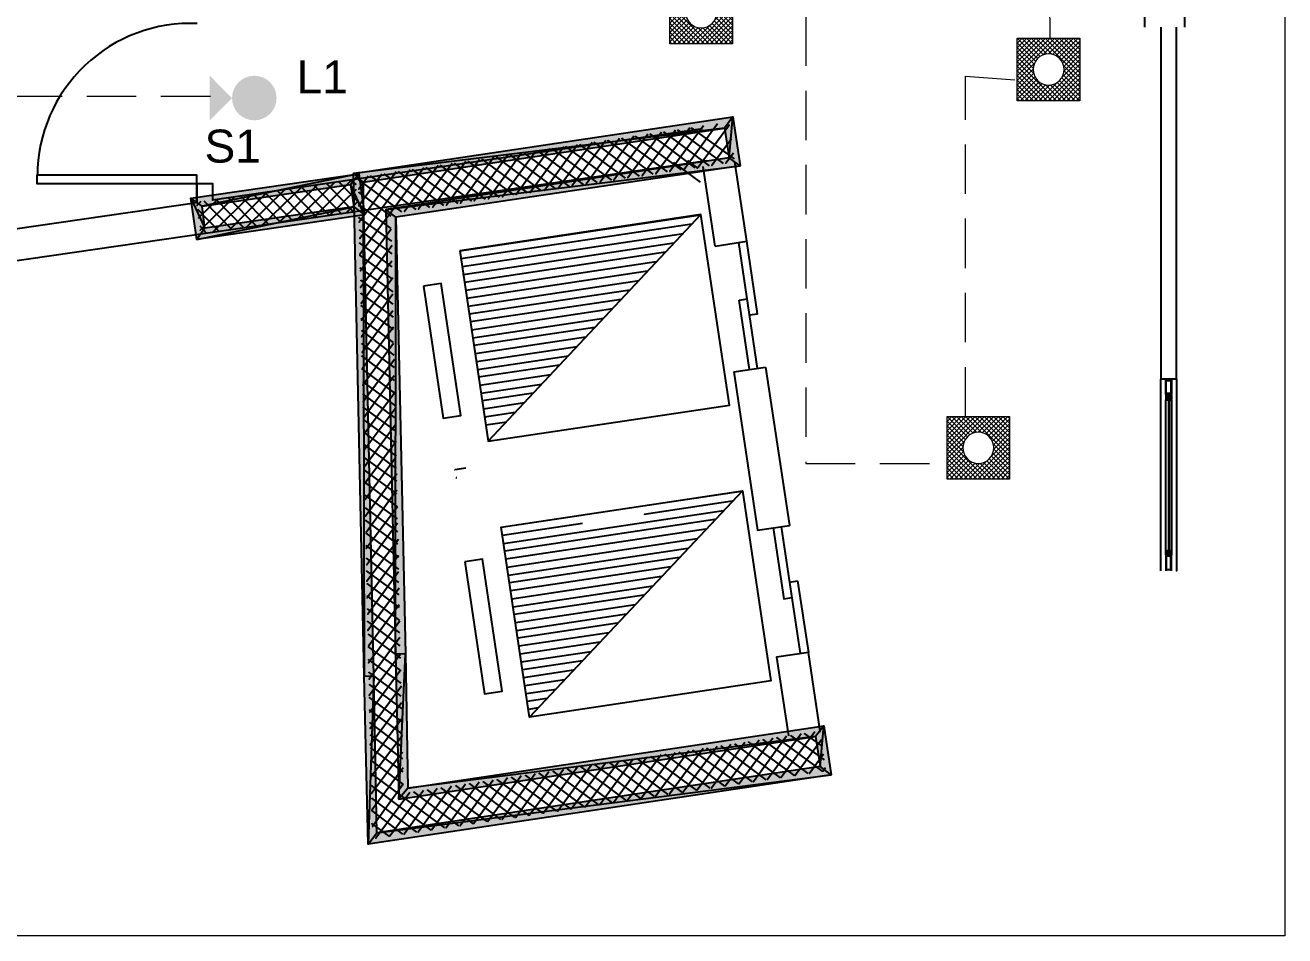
# Model space of a CAD drawing. Header units: inches. Extents: x 14 to 158, y 51 to 94.
# Drawn here: x 38.9 to 46.54, y 73.44 to 78.96 of the extents above; entities that cross this region are included whole.
import ezdxf

# ---------------------------------------------------------------- set-up
doc = ezdxf.new("R2010")
doc.units = ezdxf.units.IN
doc.header["$LTSCALE"] = 0.6
doc.header["$MEASUREMENT"] = 0
doc.linetypes.add('DASHED', pattern=[0.75, 0.5, -0.25])
doc.layers.get('0').update_dxf_attribs({"color": 253, "lineweight": 0})
for name, color, linetype, lineweight in [('LIGHT-1', 3, 'Continuous', 0), ('text', 3, 'Continuous', 0), ('text-table', 3, 'Continuous', 0), ('wiring1', 3, 'DASHED', 0)]:
    doc.layers.add(name, color=color, linetype=linetype, lineweight=lineweight)
doc.styles.get("Standard").update_dxf_attribs({"font": 'arial.ttf'})

# ---------------------------------------------------------------- blocks, each defined once
blk = doc.blocks.new('*X43')
at = {"color": 0}
for p, q in [((-40, 101.4), (198.6, 340)), ((-40, 129.7), (170.3, 340)), ((-40, 158), (142, 340)), ((-40, 186.3), (113.7, 340)), ((-40, 214.6), (85.4, 340)), ((-40, 242.8), (57.2, 340)), ((-40, 271.1), (28.9, 340)), ((-40, 299.4), (0.6, 340)), ((-40, 327.7), (-27.7, 340)), ((75.4, 207.4), (-40, 322.8)), ((89.2, 221.9), (-28.9, 340)), ((106.1, 233.3), (-0.6, 340)), ((126.5, 241.2), (27.7, 340)), ((151.8, 244.1), (56, 340)), ((188.2, 236.1), (84.3, 340)), ((340, 112.5), (112.5, 340)), ((128.5, 241.7), (226.9, 340)), ((340, 140.8), (140.8, 340)), ((158.9, 243.7), (255.1, 340)), ((340, 169.1), (169.1, 340)), ((182, 238.6), (283.4, 340)), ((340, 197.4), (197.4, 340)), ((200.9, 229.2), (311.7, 340)), ((216.6, 216.6), (340, 340)), ((340, 225.7), (225.7, 340)), ((229.2, 200.9), (340, 311.7)), ((340, 254), (254, 340)), ((340, 282.3), (282.3, 340)), ((340, 310.5), (310.5, 340)), ((340, 338.8), (338.8, 340)), ((64.7, 189.9), (-40, 294.6)), ((57.7, 168.6), (-40, 266.3)), ((56.2, 141.8), (-40, 238)), ((238.6, 182), (340, 283.4)), ((243.7, 158.9), (340, 255.1)), ((71.1, 98.6), (-40, 209.7)), ((181.4, -40), (-40, 181.4)), ((-40, 73.1), (58.3, 171.5)), ((153.1, -40), (-40, 153.1)), ((101.4, -40), (340, 198.6)), ((129.7, -40), (340, 170.3)), ((340, 84.3), (236.1, 188.2)), ((241.7, 128.5), (340, 226.9)), ((-40, 44.9), (56.3, 141.1)), ((124.9, -40), (-40, 124.9)), ((-40, 16.6), (61.4, 118)), ((-40, -11.7), (70.8, 99.1)), ((96.6, -40), (-40, 96.6)), ((-40, -40), (83.4, 83.4)), ((158, -40), (340, 142)), ((186.3, -40), (340, 113.7)), ((214.6, -40), (340, 85.4)), ((340, -28.9), (221.9, 89.2)), ((340, -0.6), (233.3, 106.1)), ((340, 27.7), (241.2, 126.5)), ((340, 56), (244.1, 151.8)), ((68.3, -40), (-40, 68.3)), ((40, -40), (-40, 40)), ((11.7, -40), (-40, 11.7)), ((-11.7, -40), (99.1, 70.8)), ((16.6, -40), (118, 61.4)), ((44.9, -40), (141.1, 56.3)), ((73.1, -40), (171.5, 58.3)), ((209.7, -40), (98.6, 71.1)), ((238, -40), (141.8, 56.2)), ((266.3, -40), (168.6, 57.7)), ((294.6, -40), (189.9, 64.7)), ((322.8, -40), (207.4, 75.4)), ((242.8, -40), (340, 57.2)), ((271.1, -40), (340, 28.9)), ((299.4, -40), (340, 0.6)), ((-16.6, -40), (-40, -16.6)), ((327.7, -40), (340, -27.7))]:
    blk.add_line(p, q, dxfattribs=at)
blk = doc.blocks.new('LIGRAN')
at = {"layer": 'LIGHT-1', "color": 6}
blk.add_lwpolyline([(-0.19, -0.19), (0.19, -0.19), (0.19, 0.19), (-0.19, 0.19)], close=True, dxfattribs=at)
blk.add_circle((0, 0), 0.0942, dxfattribs=at)
at = {"layer": 'LIGHT-1', "color": 6, "xscale": 0.001, "yscale": 0.001, "zscale": 0.001}
blk.add_blockref('*X43', (-0.15, -0.15), dxfattribs=at)

msp = doc.modelspace()

# ---------------------------------------------------------------- hatches: boundary and pattern name
h = msp.add_hatch(color=256)
h.paths.add_polyline_path([(43.7915, 74.412), (43.7239, 74.4633), (43.747, 74.7094)])
h.paths.add_polyline_path([(43.7239, 74.4633), (43.747, 74.7094), (43.6967, 74.6447)])
h.paths.add_polyline_path([(43.747, 74.7094), (43.6967, 74.6447), (41.2225, 74.3313)])
h.paths.add_polyline_path([(43.6967, 74.6447), (41.2225, 74.3313), (41.1681, 74.2659)])
h.paths.add_polyline_path([(41.2225, 74.3313), (41.1681, 74.2659), (41.2078, 75.1462)])
h.paths.add_polyline_path([(41.1681, 74.2659), (41.2078, 75.1462), (41.1481, 75.1442)])
h.paths.add_polyline_path([(41.2078, 75.1462), (41.1481, 75.1442), (41.1501, 77.794)])
h.paths.add_polyline_path([(41.1481, 75.1442), (41.1501, 77.794), (41.0899, 77.8421)])
h.paths.add_polyline_path([(41.1501, 77.794), (41.0899, 77.8421), (43.2381, 78.1067)])
h.paths.add_polyline_path([(41.0899, 77.8421), (43.2381, 78.1067), (43.1711, 78.1539)])
h.paths.add_polyline_path([(43.2381, 78.1067), (43.1711, 78.1539), (43.1936, 78.404)])
h.paths.add_polyline_path([(43.1711, 78.1539), (43.1936, 78.404), (43.144, 78.3353)])
h.paths.add_polyline_path([(43.1936, 78.404), (43.144, 78.3353), (40.8928, 78.0594)])
h.paths.add_polyline_path([(43.144, 78.3353), (40.8928, 78.0594), (40.9509, 78.0068)])
h.paths.add_polyline_path([(40.8928, 78.0594), (40.9509, 78.0068), (40.9573, 75.0125)])
h.paths.add_polyline_path([(40.9509, 78.0068), (40.9573, 75.0125), (41.0174, 75.0117)])
h.paths.add_polyline_path([(40.9573, 75.0125), (41.0174, 75.0117), (40.982, 73.9912)])
h.paths.add_polyline_path([(41.0174, 75.0117), (40.982, 73.9912), (41.0357, 74.0606)])
h.paths.add_polyline_path([(40.982, 73.9912), (41.0357, 74.0606), (43.7915, 74.412)])
h.paths.add_polyline_path([(41.0357, 74.0606), (43.7915, 74.412), (43.7239, 74.4633)])
h = msp.add_hatch(color=256)
h.paths.add_polyline_path([(40.8956, 77.8569), (40.959, 77.8087), (40.8749, 77.9921)])
h.paths.add_polyline_path([(40.959, 77.8087), (40.8749, 77.9921), (40.9245, 78.0583)])
h.paths.add_polyline_path([(40.8749, 77.9921), (40.9245, 78.0583), (39.9743, 77.8611)])
h.paths.add_polyline_path([(40.9245, 78.0583), (39.9743, 77.8611), (39.9068, 77.9107)])
h.paths.add_polyline_path([(39.9743, 77.8611), (39.9068, 77.9107), (39.9923, 77.7273)])
h.paths.add_polyline_path([(39.9068, 77.9107), (39.9923, 77.7273), (39.9426, 77.6597)])
h.paths.add_polyline_path([(39.9923, 77.7273), (39.9426, 77.6597), (40.8956, 77.8569)])
h.paths.add_polyline_path([(39.9426, 77.6597), (40.8956, 77.8569), (40.959, 77.8087)])
at = {"layer": 'text-table'}
h = msp.add_hatch(color=256, dxfattribs=at)
h.paths.add_polyline_path([(40.4267, 78.5171, -1), (40.1563, 78.5171, -1)])
h.paths.add_polyline_path([(40.0211, 78.6523), (40.1563, 78.5171), (40.0211, 78.3819)])

# ---------------------------------------------------------------- linework, layer by layer
msp.add_lwpolyline([(14.0232, 93.0265), (46.5426, 93.0265), (46.5426, 73.4364), (14.0232, 73.4364)], close=True)
at = {"linetype": 'Continuous', "lineweight": -2}
for points in [[(45.9361, 78.9478), (45.9361, 82.9223), (45.692, 82.9223), (45.692, 78.9478)], [(45.7913, 78.9478), (45.7913, 76.8116), (45.7913, 76.8116)], [(45.8864, 76.8116), (45.8864, 78.9478), (45.8864, 78.9478)], [(43.0111, 78.33), (40.0378, 77.8969), (40.0378, 77.8969)], [(42.846, 78.3227), (42.6449, 78.0458), (42.6449, 78.0458)], [(42.9333, 78.3358), (42.7281, 78.0582), (42.7281, 78.0582)], [(43.0165, 78.3482), (42.8126, 78.0709), (42.8126, 78.0709)], [(43.1372, 78.1195), (42.8597, 78.3247), (42.8597, 78.3247)], [(43.1011, 78.3609), (42.8999, 78.084), (42.8999, 78.084)], [(43.2041, 78.1476), (42.9429, 78.3372), (42.9429, 78.3372)], [(43.1733, 78.3536), (42.9831, 78.0964), (42.9831, 78.0964)], [(42.34, 78.2469), (42.1348, 77.9694), (42.1348, 77.9694)], [(42.4232, 78.2594), (42.218, 77.9818), (42.218, 77.9818)], [(42.5064, 78.2718), (42.3053, 77.9949), (42.3053, 77.9949)], [(42.6271, 78.0431), (42.3537, 78.249), (42.3537, 78.249)], [(42.5937, 78.2849), (42.3898, 78.0076), (42.3898, 78.0076)], [(42.7103, 78.0556), (42.4369, 78.2614), (42.4369, 78.2614)], [(42.6783, 78.2976), (42.473, 78.02), (42.473, 78.02)], [(42.7976, 78.0686), (42.5214, 78.2741), (42.5214, 78.2741)], [(42.7615, 78.31), (42.5576, 78.0327), (42.5576, 78.0327)], [(42.8822, 78.0813), (42.6046, 78.2866), (42.6046, 78.2866)], [(42.9654, 78.0938), (42.6919, 78.2996), (42.6919, 78.2996)], [(43.0527, 78.1068), (42.7765, 78.3123), (42.7765, 78.3123)], [(43.1857, 78.2704), (43.0663, 78.1089), (43.0663, 78.1089)], [(41.83, 78.1705), (41.6247, 77.893), (41.6247, 77.893)], [(41.9131, 78.183), (41.712, 77.906), (41.712, 77.906)], [(42.0004, 78.1961), (41.7966, 77.9187), (41.7966, 77.9187)], [(42.1212, 77.9673), (41.8436, 78.1726), (41.8436, 78.1726)], [(42.085, 78.2087), (41.8797, 77.9312), (41.8797, 77.9312)], [(42.2043, 77.9798), (41.9282, 78.1852), (41.9282, 78.1852)], [(42.1682, 78.2212), (41.9643, 77.9438), (41.9643, 77.9438)], [(42.2889, 77.9924), (42.0113, 78.1977), (42.0113, 78.1977)], [(42.2528, 78.2338), (42.0516, 77.9569), (42.0516, 77.9569)], [(42.3721, 78.0049), (42.0986, 78.2108), (42.0986, 78.2108)], [(42.4594, 78.018), (42.1818, 78.2232), (42.1818, 78.2232)], [(42.5426, 78.0304), (42.2664, 78.2359), (42.2664, 78.2359)], [(43.1988, 78.1831), (43.1509, 78.1215), (43.1509, 78.1215)], [(43.0359, 78.1369), (38.3608, 77.4584), (38.3608, 77.4584)], [(41.3199, 78.0941), (40.9314, 77.5688), (40.9314, 77.5688)], [(41.4072, 78.1072), (41.2019, 77.8296), (41.2019, 77.8296)], [(41.4917, 78.1199), (41.2865, 77.8423), (41.2865, 77.8423)], [(41.6111, 77.8909), (41.3335, 78.0962), (41.3335, 78.0962)], [(41.5749, 78.1323), (41.3738, 77.8554), (41.3738, 77.8554)], [(41.6943, 77.9034), (41.4208, 78.1092), (41.4208, 78.1092)], [(41.6581, 78.1448), (41.457, 77.8678), (41.457, 77.8678)], [(41.7788, 77.916), (41.5054, 78.1219), (41.5054, 78.1219)], [(41.7454, 78.1579), (41.5415, 77.8805), (41.5415, 77.8805)], [(41.8661, 77.9291), (41.5886, 78.1344), (41.5886, 78.1344)], [(41.9493, 77.9416), (41.6731, 78.147), (41.6731, 78.147)], [(42.0339, 77.9542), (41.7604, 78.1601), (41.7604, 78.1601)], [(42.9971, 78.0074), (42.8358, 78.1254), (42.8358, 78.1254)], [(42.9846, 78.0905), (42.9204, 78.1381), (42.9204, 78.1381)], [(43.0866, 77.6197), (43.0145, 78.1011), (43.0145, 78.1011)], [(43.2789, 77.6485), (43.2068, 78.1299), (43.2068, 78.1299)], [(40.8818, 78.0197), (40.6487, 77.7908), (40.6487, 77.7908)], [(40.8776, 78.0197), (40.9066, 77.9921), (40.9066, 77.9921)], [(41.1855, 77.8272), (40.9233, 78.0236), (40.9233, 78.0236)], [(40.9816, 78.0435), (40.9252, 77.9639), (40.9252, 77.9639)], [(41.0648, 78.0559), (40.9263, 77.8637), (40.9263, 77.8637)], [(41.1521, 78.069), (40.9272, 77.7648), (40.9272, 77.7648)], [(41.2367, 78.0817), (40.931, 77.665), (40.931, 77.665)], [(41.2728, 77.8403), (40.9953, 78.0455), (40.9953, 78.0455)], [(41.356, 77.8527), (41.0785, 78.058), (41.0785, 78.058)], [(41.4406, 77.8654), (41.1658, 78.071), (41.1658, 78.071)], [(41.5279, 77.8785), (41.2503, 78.0837), (41.2503, 78.0837)], [(39.9426, 77.8818), (39.9426, 77.999), (40.0378, 77.999), (40.0378, 77.8969)], [(39.9426, 77.999), (39.9426, 77.8818), (39.9426, 77.8818)], [(40.0378, 77.999), (40.0378, 77.8997), (40.0378, 77.8997)], [(40.3729, 77.9493), (40.1398, 77.7163), (40.1398, 77.7163)], [(40.4763, 77.9631), (40.2433, 77.7342), (40.2433, 77.7342)], [(40.5784, 77.9769), (40.3412, 77.748), (40.3412, 77.748)], [(40.355, 77.9452), (40.5246, 77.7728), (40.5246, 77.7728)], [(40.4294, 77.9562), (40.5991, 77.7839), (40.5991, 77.7839)], [(40.6763, 77.9921), (40.4432, 77.7618), (40.4432, 77.7618)], [(40.5039, 77.9673), (40.6735, 77.7935), (40.6735, 77.7935)], [(40.7797, 78.0059), (40.5467, 77.777), (40.5467, 77.777)], [(40.5784, 77.9769), (40.748, 77.8045), (40.748, 77.8045)], [(40.6529, 77.988), (40.8211, 77.8156), (40.8211, 77.8156)], [(40.7301, 77.999), (40.8956, 77.8252), (40.8956, 77.8252)], [(40.9094, 77.9631), (40.748, 77.8045), (40.748, 77.8045)], [(40.8045, 78.0086), (40.9204, 77.8887), (40.9204, 77.8887)], [(41.1212, 77.8008), (40.9252, 77.9458), (40.9252, 77.9458)], [(39.9426, 77.8818), (38.0009, 77.6004), (38.0009, 77.6004)], [(39.9675, 77.8887), (39.9426, 77.8652), (39.9426, 77.8652)], [(40.0695, 77.9038), (39.9537, 77.7908), (39.9537, 77.7908)], [(40.1716, 77.9176), (39.9633, 77.7163), (39.9633, 77.7163)], [(39.9854, 77.8928), (40.155, 77.7204), (40.155, 77.7204)], [(40.275, 77.9314), (40.0378, 77.7025), (40.0378, 77.7025)], [(40.0585, 77.9038), (40.2281, 77.7301), (40.2281, 77.7301)], [(40.1329, 77.9135), (40.3026, 77.7411), (40.3026, 77.7411)], [(40.2074, 77.9245), (40.377, 77.7521), (40.377, 77.7521)], [(40.2819, 77.9356), (40.4515, 77.7618), (40.4515, 77.7618)], [(40.9204, 77.8887), (40.8501, 77.8225), (40.8501, 77.8225)], [(41.1213, 77.7255), (40.9253, 77.8705), (40.9253, 77.8705)], [(39.9468, 77.8432), (40.0764, 77.7094), (40.0764, 77.7094)], [(41.1259, 77.6481), (40.9258, 77.7925), (40.9258, 77.7925)], [(42.9985, 77.8073), (41.5378, 77.5885), (41.5378, 77.5885)], [(43.0008, 77.8104), (41.7104, 76.4361), (41.7104, 76.4361)], [(39.9606, 77.7411), (40.0019, 77.6984), (40.0019, 77.6984)], [(41.1274, 77.5731), (40.93, 77.7178), (40.93, 77.7178)], [(41.1219, 77.7214), (40.9352, 77.469), (40.9352, 77.469)], [(42.9455, 77.7519), (41.5448, 77.5421), (41.5448, 77.5421)], [(41.1281, 77.4937), (40.9305, 77.6398), (40.9305, 77.6398)], [(42.8942, 77.694), (41.5521, 77.493), (41.5521, 77.493)], [(42.8372, 77.6367), (41.5593, 77.4453), (41.5593, 77.4453)], [(43.0866, 77.6197), (43.2789, 77.6485), (43.2789, 77.6485)], [(43.3442, 76.8774), (43.2298, 77.6411), (43.2298, 77.6411)], [(43.3447, 77.2093), (43.2789, 77.6485), (43.2789, 77.6485)], [(41.128, 77.4198), (40.932, 77.5647), (40.932, 77.5647)], [(41.1269, 77.6232), (40.9363, 77.3687), (40.9363, 77.3687)], [(42.7855, 77.5816), (41.5662, 77.3989), (41.5662, 77.3989)], [(41.1329, 77.341), (40.9326, 77.4867), (40.9326, 77.4867)], [(41.1259, 77.5268), (40.9399, 77.2703), (40.9399, 77.2703)], [(42.7301, 77.5231), (41.5736, 77.3498), (41.5736, 77.3498)], [(41.1328, 77.2671), (40.9368, 77.412), (40.9368, 77.412)], [(41.1311, 77.4272), (40.9409, 77.17), (40.9409, 77.17)], [(42.6773, 77.4663), (41.5807, 77.3021), (41.5807, 77.3021)], [(42.626, 77.4085), (41.5881, 77.253), (41.5881, 77.253)], [(41.1349, 77.1879), (40.9373, 77.334), (40.9373, 77.334)], [(42.5702, 77.3527), (41.595, 77.2066), (41.595, 77.2066)], [(41.1348, 77.114), (40.9388, 77.2589), (40.9388, 77.2589)], [(41.1308, 77.3268), (40.942, 77.0698), (40.942, 77.0698)], [(42.5173, 77.296), (41.6022, 77.1589), (41.6022, 77.1589)], [(43.232, 77.2914), (43.2811, 77.2988), (43.2811, 77.2988)], [(43.2951, 76.87), (43.232, 77.2914), (43.232, 77.2914)], [(41.1355, 77.0346), (40.9393, 77.1809), (40.9393, 77.1809)], [(41.1319, 77.2265), (40.9452, 76.974), (40.9452, 76.974)], [(42.466, 77.2381), (41.6095, 77.1098), (41.6095, 77.1098)], [(42.4107, 77.1796), (41.6169, 77.0607), (41.6169, 77.0607)], [(43.2956, 77.202), (43.3447, 77.2093), (43.3447, 77.2093)], [(41.1401, 76.9572), (40.9435, 77.1063), (40.9435, 77.1063)], [(41.1368, 77.1282), (40.9461, 76.8752), (40.9461, 76.8752)], [(42.3574, 77.1256), (41.6236, 77.0157), (41.6236, 77.0157)], [(41.1416, 76.8821), (40.944, 77.0283), (40.944, 77.0283)], [(41.1365, 77.0278), (40.9499, 76.7753), (40.9499, 76.7753)], [(42.302, 77.0671), (41.631, 76.9666), (41.631, 76.9666)], [(41.1422, 76.8041), (40.9442, 76.953), (40.9442, 76.953)], [(42.2493, 77.009), (41.6383, 76.9175), (41.6383, 76.9175)], [(42.1981, 76.9511), (41.6457, 76.8684), (41.6457, 76.8684)], [(41.1423, 76.7289), (40.9461, 76.8752), (40.9461, 76.8752)], [(41.1411, 76.9323), (40.9509, 76.6751), (40.9509, 76.6751)], [(42.1421, 76.8967), (41.6524, 76.8234), (41.6524, 76.8234)], [(43.201, 76.8559), (43.3933, 76.8847), (43.3933, 76.8847)], [(43.3933, 76.8847), (43.5371, 75.9246), (43.5371, 75.9246)], [(41.1469, 76.6515), (40.9509, 76.7964), (40.9509, 76.7964)], [(41.1408, 76.8318), (40.9547, 76.5753), (40.9547, 76.5753)], [(42.0894, 76.8386), (41.6598, 76.7743), (41.6598, 76.7743)], [(43.201, 76.8559), (43.3448, 75.8958), (43.3448, 75.8958)], [(45.7913, 75.6504), (45.7913, 76.8116), (45.7913, 76.8116)], [(45.8864, 76.8116), (45.7913, 76.8116), (45.7913, 76.8116)], [(45.8547, 76.8116), (45.8547, 76.7192), (45.8202, 76.7192), (45.8202, 76.8116)], [(45.8202, 76.8116), (45.8547, 76.8116), (45.8547, 76.8116)], [(45.8864, 76.8116), (45.8864, 75.6504), (45.8864, 75.6504)], [(41.147, 76.5762), (40.951, 76.7211), (40.951, 76.7211)], [(41.1458, 76.7336), (40.9556, 76.4764), (40.9556, 76.4764)], [(42.034, 76.7801), (41.6671, 76.7252), (41.6671, 76.7252)], [(41.9821, 76.7264), (41.6739, 76.6802), (41.6739, 76.6802)], [(45.8368, 76.7192), (45.8368, 75.7456), (45.8368, 75.7456)], [(45.8409, 76.7192), (45.8409, 75.7456), (45.8409, 75.7456)], [(41.1489, 76.4984), (40.9515, 76.6431), (40.9515, 76.6431)], [(41.9295, 76.6683), (41.6812, 76.6311), (41.6812, 76.6311)], [(45.8202, 75.7732), (45.8202, 76.6875), (45.8202, 76.6875)], [(45.8547, 76.6875), (45.8547, 75.7732), (45.8547, 75.7732)], [(41.149, 76.4231), (40.953, 76.568), (40.953, 76.568)], [(41.1455, 76.6331), (40.9588, 76.3806), (40.9588, 76.3806)], [(41.8741, 76.6098), (41.6886, 76.582), (41.6886, 76.582)], [(41.1536, 76.3457), (40.9563, 76.4904), (40.9563, 76.4904)], [(41.1465, 76.5329), (40.9598, 76.2804), (40.9598, 76.2804)], [(41.8228, 76.5519), (41.6959, 76.5329), (41.6959, 76.5329)], [(41.1538, 76.2704), (40.9577, 76.4154), (40.9577, 76.4154)], [(41.1515, 76.4346), (40.9609, 76.1802), (40.9609, 76.1802)], [(41.1557, 76.1926), (40.9583, 76.3373), (40.9583, 76.3373)], [(41.1508, 76.3369), (40.9645, 76.0817), (40.9645, 76.0817)], [(41.1558, 76.1173), (40.9584, 76.2621), (40.9584, 76.2621)], [(41.5752, 76.273), (41.5083, 76.263), (41.5083, 76.263)], [(41.1606, 76.0386), (40.963, 76.1847), (40.963, 76.1847)], [(41.1557, 76.2386), (40.9656, 75.9815), (40.9656, 75.9815)], [(41.5198, 76.2145), (41.5157, 76.2139), (41.5157, 76.2139)], [(41.1605, 75.9646), (40.9645, 76.1096), (40.9645, 76.1096)], [(41.1554, 76.1382), (40.9694, 75.8816), (40.9694, 75.8816)], [(43.2519, 76.1342), (41.9611, 74.7626), (41.7885, 75.9151), (43.2519, 76.1342), (43.4245, 74.9818), (41.9611, 74.7626)], [(43.2455, 76.1305), (42.6481, 76.041), (42.6481, 76.041)], [(41.1612, 75.8853), (40.965, 76.0316), (40.965, 76.0316)], [(41.1606, 76.0386), (40.9698, 75.7855), (40.9698, 75.7855)], [(43.1901, 76.072), (42.6555, 75.9919), (42.6555, 75.9919)], [(41.1625, 75.8116), (40.9651, 75.9563), (40.9651, 75.9563)], [(42.2744, 75.9851), (41.7889, 75.9123), (41.7889, 75.9123)], [(43.1374, 76.0139), (41.8036, 75.8141), (41.8036, 75.8141)], [(43.0855, 75.9601), (41.8103, 75.7691), (41.8103, 75.7691)], [(41.1674, 75.7328), (40.9698, 75.8789), (40.9698, 75.8789)], [(41.1601, 75.9395), (40.9736, 75.6856), (40.9736, 75.6856)], [(42.2818, 75.936), (41.7962, 75.8632), (41.7962, 75.8632)], [(43.0302, 75.9016), (41.8177, 75.72), (41.8177, 75.72)], [(43.3448, 75.8958), (43.5371, 75.9246), (43.5371, 75.9246)], [(43.4389, 75.9099), (43.5032, 75.4802), (43.5032, 75.4802)], [(43.488, 75.9172), (43.6032, 75.148), (43.6032, 75.148)], [(41.1673, 75.6589), (40.9699, 75.8036), (40.9699, 75.8036)], [(41.1653, 75.8398), (40.9745, 75.5868), (40.9745, 75.5868)], [(42.9775, 75.8435), (41.825, 75.6709), (41.825, 75.6709)], [(41.168, 75.5795), (40.9718, 75.7258), (40.9718, 75.7258)], [(41.1657, 75.7437), (40.9755, 75.4865), (40.9755, 75.4865)], [(42.9221, 75.785), (41.8324, 75.6218), (41.8324, 75.6218)], [(42.8702, 75.7313), (41.8391, 75.5768), (41.8391, 75.5768)], [(45.8547, 75.6504), (45.8547, 75.7456), (45.8202, 75.7456), (45.8202, 75.6504)], [(41.1695, 75.5044), (40.9719, 75.6505), (40.9719, 75.6505)], [(42.8176, 75.6732), (41.8465, 75.5277), (41.8465, 75.5277)], [(41.1727, 75.4268), (40.9765, 75.5731), (40.9765, 75.5731)], [(41.1654, 75.6433), (40.9793, 75.3867), (40.9793, 75.3867)], [(42.7622, 75.6147), (41.8538, 75.4786), (41.8538, 75.4786)], [(43.5382, 75.5817), (43.5873, 75.5891), (43.5873, 75.5891)], [(43.5873, 75.5891), (43.6523, 75.1553), (43.6523, 75.1553)], [(41.1746, 75.349), (40.9766, 75.4978), (40.9766, 75.4978)], [(41.1704, 75.545), (40.9802, 75.2878), (40.9802, 75.2878)], [(42.7109, 75.5568), (41.8612, 75.4295), (41.8612, 75.4295)], [(42.6535, 75.5022), (41.8679, 75.3845), (41.8679, 75.3845)], [(41.1748, 75.2737), (40.9787, 75.4187), (40.9787, 75.4187)], [(41.1701, 75.4445), (40.9834, 75.1921), (40.9834, 75.1921)], [(42.6022, 75.4443), (41.8753, 75.3354), (41.8753, 75.3354)], [(43.5032, 75.4802), (43.5523, 75.4876), (43.5523, 75.4876)], [(41.1753, 75.1957), (40.9787, 75.3448), (40.9787, 75.3448)], [(41.1752, 75.3449), (40.9845, 75.0918), (40.9845, 75.0918)], [(42.5496, 75.3862), (41.8826, 75.2863), (41.8826, 75.2863)], [(41.1795, 75.121), (40.9835, 75.266), (40.9835, 75.266)], [(42.4936, 75.3318), (41.8894, 75.2413), (41.8894, 75.2413)], [(42.4423, 75.2739), (41.8967, 75.1922), (41.8967, 75.1922)], [(41.1814, 75.0432), (40.984, 75.188), (40.984, 75.188)], [(41.1747, 75.2458), (40.9883, 74.992), (40.9883, 74.992)], [(42.3894, 75.2172), (41.9039, 75.1445), (41.9039, 75.1445)], [(41.1815, 74.968), (40.9841, 75.1127), (40.9841, 75.1127)], [(41.1799, 75.1462), (40.9891, 74.8931), (40.9891, 74.8931)], [(42.334, 75.1587), (41.9112, 75.0954), (41.9112, 75.0954)], [(43.6523, 75.1553), (43.46, 75.1265), (43.5315, 74.6492)], [(43.7238, 74.678), (43.6523, 75.1553), (43.6523, 75.1553)], [(41.182, 74.89), (40.986, 75.0349), (40.986, 75.0349)], [(41.1804, 75.0501), (40.9929, 74.7933), (40.9929, 74.7933)], [(42.2823, 75.1036), (41.9182, 75.049), (41.9182, 75.049)], [(42.2267, 75.0464), (41.9253, 75.0013), (41.9253, 75.0013)], [(41.1862, 74.8153), (40.9902, 74.9602), (40.9902, 74.9602)], [(42.1741, 74.9883), (41.9327, 74.9522), (41.9327, 74.9522)], [(41.187, 74.7359), (40.9908, 74.8822), (40.9908, 74.8822)], [(41.1842, 74.9502), (40.994, 74.6931), (40.994, 74.6931)], [(42.1228, 74.9305), (41.94, 74.9031), (41.94, 74.9031)], [(41.1883, 74.6622), (40.9909, 74.8069), (40.9909, 74.8069)], [(41.1852, 74.85), (40.9949, 74.5942), (40.9949, 74.5942)], [(42.0668, 74.876), (41.9468, 74.8581), (41.9468, 74.8581)], [(42.0141, 74.818), (41.9541, 74.809), (41.9541, 74.809)], [(41.1847, 74.7509), (40.9982, 74.4971), (40.9982, 74.4971)], [(41.189, 74.5828), (40.9928, 74.7291), (40.9928, 74.7291)], [(41.193, 74.5095), (40.9956, 74.6543), (40.9956, 74.6543)], [(43.6079, 74.6606), (43.404, 74.3833), (43.404, 74.3833)], [(43.6924, 74.6733), (43.4872, 74.3957), (43.4872, 74.3957)], [(43.7375, 74.5866), (43.6297, 74.6639), (43.6297, 74.6639)], [(43.725, 74.6698), (43.717, 74.677), (43.717, 74.677)], [(41.1937, 74.4301), (40.9975, 74.5765), (40.9975, 74.5765)], [(41.1899, 74.6513), (40.9991, 74.3982), (40.9991, 74.3982)], [(43.0991, 74.5844), (42.8939, 74.3069), (42.8939, 74.3069)], [(43.1823, 74.5969), (42.9771, 74.3193), (42.9771, 74.3193)], [(43.2669, 74.6096), (43.0644, 74.3324), (43.0644, 74.3324)], [(43.3972, 74.3823), (43.1237, 74.5881), (43.1237, 74.5881)], [(43.3542, 74.6226), (43.1489, 74.3451), (43.1489, 74.3451)], [(43.4844, 74.3953), (43.2069, 74.6006), (43.2069, 74.6006)], [(43.4374, 74.6351), (43.2321, 74.3575), (43.2321, 74.3575)], [(43.5676, 74.4078), (43.2901, 74.613), (43.2901, 74.613)], [(43.5206, 74.6476), (43.3194, 74.3706), (43.3194, 74.3706)], [(43.6522, 74.4205), (43.3774, 74.6261), (43.3774, 74.6261)], [(43.7395, 74.4335), (43.4619, 74.6388), (43.4619, 74.6388)], [(43.7499, 74.5034), (43.5451, 74.6512), (43.5451, 74.6512)], [(43.7318, 74.6248), (43.5717, 74.4084), (43.5717, 74.4084)], [(41.195, 74.3564), (40.9976, 74.5012), (40.9976, 74.5012)], [(41.1896, 74.5508), (41.0029, 74.2984), (41.0029, 74.2984)], [(42.5891, 74.508), (42.3879, 74.2311), (42.3879, 74.2311)], [(42.6723, 74.5205), (42.4711, 74.2436), (42.4711, 74.2436)], [(42.7595, 74.5336), (42.5557, 74.2562), (42.5557, 74.2562)], [(42.8898, 74.3063), (42.6136, 74.5117), (42.6136, 74.5117)], [(42.8441, 74.5462), (42.6389, 74.2687), (42.6389, 74.2687)], [(42.9744, 74.3189), (42.6968, 74.5242), (42.6968, 74.5242)], [(42.9273, 74.5587), (42.7261, 74.2818), (42.7261, 74.2818)], [(43.0576, 74.3314), (42.7841, 74.5373), (42.7841, 74.5373)], [(43.0146, 74.5718), (42.8107, 74.2944), (42.8107, 74.2944)], [(43.1448, 74.3445), (42.8687, 74.5499), (42.8687, 74.5499)], [(43.2294, 74.3571), (42.9518, 74.5624), (42.9518, 74.5624)], [(43.3126, 74.3696), (43.0364, 74.575), (43.0364, 74.575)], [(43.7448, 74.5375), (43.659, 74.4215), (43.659, 74.4215)], [(41.1941, 74.4553), (41.004, 74.1981), (41.004, 74.1981)], [(42.079, 74.4316), (41.8778, 74.1547), (41.8778, 74.1547)], [(42.1663, 74.4447), (41.961, 74.1672), (41.961, 74.1672)], [(42.2508, 74.4574), (42.0456, 74.1798), (42.0456, 74.1798)], [(42.3811, 74.2301), (42.1035, 74.4353), (42.1035, 74.4353)], [(42.334, 74.4698), (42.1329, 74.1929), (42.1329, 74.1929)], [(42.4643, 74.2425), (42.1908, 74.4484), (42.1908, 74.4484)], [(42.4213, 74.4829), (42.2161, 74.2054), (42.2161, 74.2054)], [(42.5516, 74.2556), (42.274, 74.4609), (42.274, 74.4609)], [(42.5045, 74.4954), (42.3006, 74.218), (42.3006, 74.218)], [(42.6361, 74.2683), (42.3586, 74.4735), (42.3586, 74.4735)], [(42.7193, 74.2807), (42.4459, 74.4866), (42.4459, 74.4866)], [(42.8025, 74.2932), (42.5291, 74.4991), (42.5291, 74.4991)], [(43.7573, 74.4543), (43.7422, 74.4339), (43.7422, 74.4339)], [(41.4482, 74.0904), (40.9982, 74.4232), (40.9982, 74.4232)], [(41.365, 74.0779), (41.0024, 74.3485), (41.0024, 74.3485)], [(41.195, 74.3564), (41.0076, 74.0997), (41.0076, 74.0997)], [(41.573, 74.3559), (41.3677, 74.0783), (41.3677, 74.0783)], [(41.6562, 74.3683), (41.455, 74.0914), (41.455, 74.0914)], [(41.7407, 74.381), (41.5396, 74.104), (41.5396, 74.104)], [(41.871, 74.1537), (41.5975, 74.3595), (41.5975, 74.3595)], [(41.828, 74.3941), (41.6228, 74.1165), (41.6228, 74.1165)], [(41.9583, 74.1668), (41.6807, 74.372), (41.6807, 74.372)], [(41.9112, 74.4065), (41.7073, 74.1292), (41.7073, 74.1292)], [(42.0415, 74.1792), (41.7653, 74.3847), (41.7653, 74.3847)], [(41.9958, 74.4192), (41.7946, 74.1422), (41.7946, 74.1422)], [(42.126, 74.1919), (41.8526, 74.3977), (41.8526, 74.3977)], [(42.2133, 74.205), (41.9358, 74.4102), (41.9358, 74.4102)], [(42.2965, 74.2174), (42.0203, 74.4229), (42.0203, 74.4229)], [(41.2347, 74.3052), (41.0295, 74.0276), (41.0295, 74.0276)], [(41.3179, 74.3177), (41.1127, 74.0401), (41.1127, 74.0401)], [(41.4011, 74.3301), (41.2, 74.0532), (41.2, 74.0532)], [(41.5328, 74.103), (41.2593, 74.3089), (41.2593, 74.3089)], [(41.4884, 74.3432), (41.2845, 74.0658), (41.2845, 74.0658)], [(41.6201, 74.1161), (41.3425, 74.3213), (41.3425, 74.3213)], [(41.7032, 74.1286), (41.4257, 74.3338), (41.4257, 74.3338)], [(41.7864, 74.141), (41.513, 74.3469), (41.513, 74.3469)], [(41.2777, 74.0648), (41.0043, 74.2707), (41.0043, 74.2707)], [(41.1932, 74.0522), (41.0044, 74.1954), (41.0044, 74.1954)], [(41.11, 74.0397), (41.0049, 74.1174), (41.0049, 74.1174)]]:
    msp.add_lwpolyline(points, dxfattribs=at)
for points in [[(43.1936, 78.404), (43.144, 78.3353), (40.8928, 78.0594)], [(43.1711, 78.1539), (43.1936, 78.404), (43.144, 78.3353)], [(43.2381, 78.1067), (43.1711, 78.1539), (43.1936, 78.404)], [(43.144, 78.3353), (40.8928, 78.0594), (40.9509, 78.0068)], [(41.0899, 77.8421), (43.2381, 78.1067), (43.1711, 78.1539)], [(41.1501, 77.794), (41.0899, 77.8421), (43.2381, 78.1067)], [(39.9426, 77.999), (39.9426, 78.0486), (38.9718, 78.0486), (38.9718, 77.999)], [(40.9245, 78.0583), (39.9743, 77.8611), (39.9068, 77.9107)], [(40.8749, 77.9921), (40.9245, 78.0583), (39.9743, 77.8611)], [(40.959, 77.8087), (40.8749, 77.9921), (40.9245, 78.0583)], [(40.8928, 78.0594), (40.9509, 78.0068), (40.9573, 75.0125)], [(40.8956, 77.8569), (40.959, 77.8087), (40.8749, 77.9921)], [(40.9509, 78.0068), (40.9573, 75.0125), (41.0174, 75.0117)], [(39.9743, 77.8611), (39.9068, 77.9107), (39.9923, 77.7273)], [(39.9068, 77.9107), (39.9923, 77.7273), (39.9426, 77.6597)], [(39.9923, 77.7273), (39.9426, 77.6597), (40.8956, 77.8569)], [(39.9426, 77.6597), (40.8956, 77.8569), (40.959, 77.8087)], [(41.1481, 75.1442), (41.1501, 77.794), (41.0899, 77.8421)], [(41.2078, 75.1462), (41.1481, 75.1442), (41.1501, 77.794)], [(41.5374, 77.5912), (41.7104, 76.4361), (43.1739, 76.6552), (43.0008, 77.8104)], [(41.3171, 77.377), (41.437, 76.5764), (41.5448, 76.5925), (41.4249, 77.3931)], [(45.8519, 76.7261), (45.823, 76.7261), (45.823, 76.8047), (45.8519, 76.8047)], [(45.8368, 76.7165), (45.8202, 76.7165), (45.8202, 76.6875), (45.8368, 76.6875)], [(45.8409, 76.7165), (45.8409, 76.6875), (45.8547, 76.6875), (45.8547, 76.7165)], [(45.834, 76.7123), (45.823, 76.7123), (45.823, 76.6916), (45.834, 76.6916)], [(45.845, 76.6916), (45.845, 76.7123), (45.8547, 76.7123), (45.8547, 76.6916)], [(45.8368, 75.7456), (45.8202, 75.7456), (45.8202, 75.7732), (45.8368, 75.7732)], [(45.834, 75.7484), (45.823, 75.7484), (45.823, 75.7704), (45.834, 75.7704)], [(45.8519, 75.7387), (45.823, 75.7387), (45.823, 75.6573), (45.8519, 75.6573)], [(45.8409, 75.7456), (45.8409, 75.7732), (45.8547, 75.7732), (45.8547, 75.7456)], [(45.845, 75.7704), (45.845, 75.7484), (45.8547, 75.7484), (45.8547, 75.7704)], [(41.5678, 75.7035), (41.6875, 74.9043), (41.7952, 74.9204), (41.6755, 75.7197)], [(41.1681, 74.2659), (41.2078, 75.1462), (41.1481, 75.1442)], [(41.2225, 74.3313), (41.1681, 74.2659), (41.2078, 75.1462)], [(40.9573, 75.0125), (41.0174, 75.0117), (40.982, 73.9912)], [(41.0174, 75.0117), (40.982, 73.9912), (41.0357, 74.0606)], [(43.747, 74.7094), (43.6967, 74.6447), (41.2225, 74.3313)], [(43.7239, 74.4633), (43.747, 74.7094), (43.6967, 74.6447)], [(43.7915, 74.412), (43.7239, 74.4633), (43.747, 74.7094)], [(43.6967, 74.6447), (41.2225, 74.3313), (41.1681, 74.2659)], [(41.0357, 74.0606), (43.7915, 74.412), (43.7239, 74.4633)], [(40.982, 73.9912), (41.0357, 74.0606), (43.7915, 74.412)]]:
    msp.add_lwpolyline(points, close=True, dxfattribs=at)
msp.add_open_spline([(39.9454, 78.9685), (39.693, 78.9809), (39.4462, 78.8885), (39.2641, 78.7147), (39.2641, 78.7147), (39.0807, 78.541), (38.9759, 78.2996), (38.9759, 78.0473)], degree=3, knots=[0, 0, 0, 0, 0.125, 0.125, 0.125, 0.125, 1, 1, 1, 1], dxfattribs=at)
at = {"layer": 'wiring1', "linetype": 'DASHED'}
for p, q in [((45.1192, 78.8801), (45.11, 80.8358)), ((43.6368, 79.0116), (43.6368, 76.3013)), ((44.6066, 76.5858), (44.6066, 78.6488)), ((44.6066, 78.6488), (44.92, 78.6256)), ((40.0251, 78.5263), (38.4278, 78.5263)), ((43.6368, 76.3013), (44.4935, 76.3017))]:
    msp.add_line(p, q, dxfattribs=at)

# ---------------------------------------------------------------- block references
at = {"layer": 'LIGHT-1', "xscale": -1}
for p in [(43.0026, 79.0367), (45.11, 78.6901), (44.6835, 76.3958)]:
    msp.add_blockref('LIGRAN', p, dxfattribs=at)

# ---------------------------------------------------------------- texts
at = {"layer": 'text', "linetype": 'DASHED', "char_height": 0.2, "attachment_point": 1}
for s, width, insert in [('L1', 0.591567, (40.5477, 78.7452)), ('S1', 0.086131, (39.9895, 78.3257))]:
    msp.add_mtext_dynamic_manual_height_columns(s, width=width, gutter_width=1, heights=[0], dxfattribs=dict(at, insert=insert))

doc.saveas('drawing.dxf')
